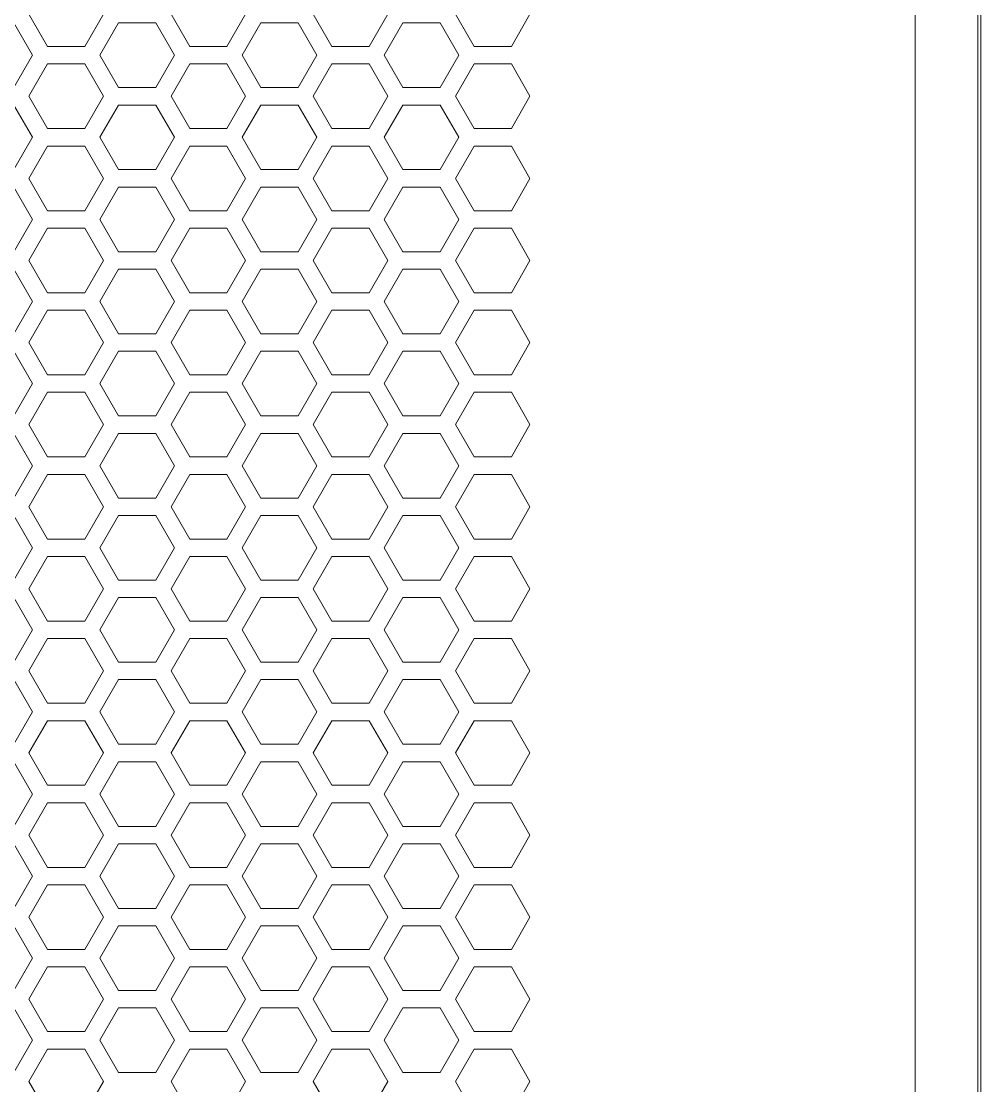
# Model space of a CAD drawing. Header units: millimetres. Extents: x -10 to 46, y -17 to 110.
# Drawn here: x 25.49 to 31.92, y 20.84 to 27.97 of the extents above; entities that cross this region are included whole.
import ezdxf

# ---------------------------------------------------------------- set-up
doc = ezdxf.new("R2010")
doc.units = ezdxf.units.MM

msp = doc.modelspace()

# ---------------------------------------------------------------- linework, layer by layer
at = {"lineweight": 18}
for p, q in [((31.4808, 109.9828), (31.4808, 10.7003)), ((31.9008, 109.9828), (31.9008, 10.7003)), ((31.9208, 10.7003), (31.9208, 108.5228)), ((25.5665, 27.7422), (25.4414, 27.9587)), ((25.5428, 28.0172), (25.6678, 27.8007)), ((25.9178, 27.8007), (26.0428, 28.0172)), ((26.1441, 27.9587), (26.0191, 27.7422)), ((26.3941, 27.9587), (26.1441, 27.9587)), ((26.5191, 27.7422), (26.3941, 27.9587)), ((26.4954, 28.0172), (26.6204, 27.8007)), ((26.8704, 27.8007), (26.9954, 28.0172)), ((27.0967, 27.9587), (26.9717, 27.7422)), ((27.3468, 27.9587), (27.0967, 27.9587)), ((27.4718, 27.7422), (27.3468, 27.9587)), ((27.4481, 28.0172), (27.5731, 27.8007)), ((27.8231, 27.8007), (27.9481, 28.0172)), ((28.0494, 27.9587), (27.9244, 27.7422)), ((28.2994, 27.9587), (28.0494, 27.9587)), ((28.4244, 27.7422), (28.2994, 27.9587)), ((28.4007, 28.0172), (28.5257, 27.8007)), ((28.7757, 27.8007), (28.9007, 28.0172)), ((25.6678, 27.8007), (25.9178, 27.8007)), ((26.6204, 27.8007), (26.8704, 27.8007)), ((27.5731, 27.8007), (27.8231, 27.8007)), ((28.5257, 27.8007), (28.7757, 27.8007)), ((25.4414, 27.5257), (25.5665, 27.7422)), ((25.6678, 27.6837), (25.5428, 27.4672)), ((25.9178, 27.6837), (25.6678, 27.6837)), ((26.0428, 27.4672), (25.9178, 27.6837)), ((26.0191, 27.7422), (26.1441, 27.5257)), ((26.3941, 27.5257), (26.5191, 27.7422)), ((26.6204, 27.6837), (26.4954, 27.4672)), ((26.8704, 27.6837), (26.6204, 27.6837)), ((26.9954, 27.4672), (26.8704, 27.6837)), ((26.9717, 27.7422), (27.0967, 27.5257)), ((27.3468, 27.5257), (27.4718, 27.7422)), ((27.5731, 27.6837), (27.4481, 27.4672)), ((27.8231, 27.6837), (27.5731, 27.6837)), ((27.9481, 27.4672), (27.8231, 27.6837)), ((27.9244, 27.7422), (28.0494, 27.5257)), ((28.2994, 27.5257), (28.4244, 27.7422)), ((28.5257, 27.6837), (28.4007, 27.4672)), ((28.7757, 27.6837), (28.5257, 27.6837)), ((28.9007, 27.4672), (28.7757, 27.6837)), ((25.5428, 27.4672), (25.6678, 27.2507)), ((25.9178, 27.2507), (26.0428, 27.4672)), ((26.1441, 27.5257), (26.3941, 27.5257)), ((26.4954, 27.4672), (26.6204, 27.2507)), ((26.8704, 27.2507), (26.9954, 27.4672)), ((27.0967, 27.5257), (27.3468, 27.5257)), ((27.4481, 27.4672), (27.5731, 27.2507)), ((27.8231, 27.2507), (27.9481, 27.4672)), ((28.0494, 27.5257), (28.2994, 27.5257)), ((28.4007, 27.4672), (28.5257, 27.2507)), ((28.7757, 27.2507), (28.9007, 27.4672)), ((25.5665, 27.1922), (25.4414, 27.4087)), ((26.1441, 27.4087), (26.0191, 27.1922)), ((26.3941, 27.4087), (26.1441, 27.4087)), ((26.5191, 27.1922), (26.3941, 27.4087)), ((27.0967, 27.4087), (26.9717, 27.1922)), ((27.3468, 27.4087), (27.0967, 27.4087)), ((27.4718, 27.1922), (27.3468, 27.4087)), ((28.0494, 27.4087), (27.9244, 27.1922)), ((28.2994, 27.4087), (28.0494, 27.4087)), ((28.4244, 27.1922), (28.2994, 27.4087)), ((25.6678, 27.2507), (25.9178, 27.2507)), ((26.6204, 27.2507), (26.8704, 27.2507)), ((27.5731, 27.2507), (27.8231, 27.2507)), ((28.5257, 27.2507), (28.7757, 27.2507)), ((25.4414, 26.9757), (25.5665, 27.1922)), ((26.0191, 27.1922), (26.1441, 26.9757)), ((26.3941, 26.9757), (26.5191, 27.1922)), ((26.9717, 27.1922), (27.0967, 26.9757)), ((27.3468, 26.9757), (27.4718, 27.1922)), ((27.9244, 27.1922), (28.0494, 26.9757)), ((28.2994, 26.9757), (28.4244, 27.1922)), ((25.6678, 27.1337), (25.5428, 26.9172)), ((25.9178, 27.1337), (25.6678, 27.1337)), ((26.0428, 26.9172), (25.9178, 27.1337)), ((26.6204, 27.1337), (26.4954, 26.9172)), ((26.8704, 27.1337), (26.6204, 27.1337)), ((26.9954, 26.9172), (26.8704, 27.1337)), ((27.5731, 27.1337), (27.4481, 26.9172)), ((27.8231, 27.1337), (27.5731, 27.1337)), ((27.9481, 26.9172), (27.8231, 27.1337)), ((28.5257, 27.1337), (28.4007, 26.9172)), ((28.7757, 27.1337), (28.5257, 27.1337)), ((28.9007, 26.9172), (28.7757, 27.1337)), ((26.1441, 26.9757), (26.3941, 26.9757)), ((27.0967, 26.9757), (27.3468, 26.9757)), ((28.0494, 26.9757), (28.2994, 26.9757)), ((25.5428, 26.9172), (25.6678, 26.7007)), ((25.9178, 26.7007), (26.0428, 26.9172)), ((26.4954, 26.9172), (26.6204, 26.7007)), ((26.8704, 26.7007), (26.9954, 26.9172)), ((27.4481, 26.9172), (27.5731, 26.7007)), ((27.8231, 26.7007), (27.9481, 26.9172)), ((28.4007, 26.9172), (28.5257, 26.7007)), ((28.7757, 26.7007), (28.9007, 26.9172)), ((25.5665, 26.6422), (25.4414, 26.8587)), ((26.1441, 26.8587), (26.0191, 26.6422)), ((26.3941, 26.8587), (26.1441, 26.8587)), ((26.5191, 26.6422), (26.3941, 26.8587)), ((27.0967, 26.8587), (26.9717, 26.6422)), ((27.3468, 26.8587), (27.0967, 26.8587)), ((27.4718, 26.6422), (27.3468, 26.8587)), ((28.0494, 26.8587), (27.9244, 26.6422)), ((28.2994, 26.8587), (28.0494, 26.8587)), ((28.4244, 26.6422), (28.2994, 26.8587)), ((25.6678, 26.7007), (25.9178, 26.7007)), ((26.6204, 26.7007), (26.8704, 26.7007)), ((27.5731, 26.7007), (27.8231, 26.7007)), ((28.5257, 26.7007), (28.7757, 26.7007)), ((25.4414, 26.4257), (25.5665, 26.6422)), ((26.0191, 26.6422), (26.1441, 26.4257)), ((26.3941, 26.4257), (26.5191, 26.6422)), ((26.9717, 26.6422), (27.0967, 26.4257)), ((27.3468, 26.4257), (27.4718, 26.6422)), ((27.9244, 26.6422), (28.0494, 26.4257)), ((28.2994, 26.4257), (28.4244, 26.6422)), ((25.6678, 26.5837), (25.5428, 26.3672)), ((25.9178, 26.5837), (25.6678, 26.5837)), ((26.0428, 26.3672), (25.9178, 26.5837)), ((26.6204, 26.5837), (26.4954, 26.3672)), ((26.8704, 26.5837), (26.6204, 26.5837)), ((26.9954, 26.3672), (26.8704, 26.5837)), ((27.5731, 26.5837), (27.4481, 26.3672)), ((27.8231, 26.5837), (27.5731, 26.5837)), ((27.9481, 26.3672), (27.8231, 26.5837)), ((28.5257, 26.5837), (28.4007, 26.3672)), ((28.7757, 26.5837), (28.5257, 26.5837)), ((28.9007, 26.3672), (28.7757, 26.5837)), ((26.1441, 26.4257), (26.3941, 26.4257)), ((27.0967, 26.4257), (27.3468, 26.4257)), ((28.0494, 26.4257), (28.2994, 26.4257)), ((25.5428, 26.3672), (25.6678, 26.1507)), ((25.9178, 26.1507), (26.0428, 26.3672)), ((26.4954, 26.3672), (26.6204, 26.1507)), ((26.8704, 26.1507), (26.9954, 26.3672)), ((27.4481, 26.3672), (27.5731, 26.1507)), ((27.8231, 26.1507), (27.9481, 26.3672)), ((28.4007, 26.3672), (28.5257, 26.1507)), ((28.7757, 26.1507), (28.9007, 26.3672)), ((25.5665, 26.0922), (25.4414, 26.3087)), ((26.1441, 26.3087), (26.0191, 26.0922)), ((26.3941, 26.3087), (26.1441, 26.3087)), ((26.5191, 26.0922), (26.3941, 26.3087)), ((27.0967, 26.3087), (26.9717, 26.0922)), ((27.3468, 26.3087), (27.0967, 26.3087)), ((27.4718, 26.0922), (27.3468, 26.3087)), ((28.0494, 26.3087), (27.9244, 26.0922)), ((28.2994, 26.3087), (28.0494, 26.3087)), ((28.4244, 26.0922), (28.2994, 26.3087)), ((25.6678, 26.1507), (25.9178, 26.1507)), ((26.6204, 26.1507), (26.8704, 26.1507)), ((27.5731, 26.1507), (27.8231, 26.1507)), ((28.5257, 26.1507), (28.7757, 26.1507)), ((25.4414, 25.8757), (25.5665, 26.0922)), ((25.6678, 26.0337), (25.5428, 25.8172)), ((25.9178, 26.0337), (25.6678, 26.0337)), ((26.0428, 25.8172), (25.9178, 26.0337)), ((26.0191, 26.0922), (26.1441, 25.8757)), ((26.3941, 25.8757), (26.5191, 26.0922)), ((26.6204, 26.0337), (26.4954, 25.8172)), ((26.8704, 26.0337), (26.6204, 26.0337)), ((26.9954, 25.8172), (26.8704, 26.0337)), ((26.9717, 26.0922), (27.0967, 25.8757)), ((27.3468, 25.8757), (27.4718, 26.0922)), ((27.5731, 26.0337), (27.4481, 25.8172)), ((27.8231, 26.0337), (27.5731, 26.0337)), ((27.9481, 25.8172), (27.8231, 26.0337)), ((27.9244, 26.0922), (28.0494, 25.8757)), ((28.2994, 25.8757), (28.4244, 26.0922)), ((28.5257, 26.0337), (28.4007, 25.8172)), ((28.7757, 26.0337), (28.5257, 26.0337)), ((28.9007, 25.8172), (28.7757, 26.0337)), ((26.1441, 25.8757), (26.3941, 25.8757)), ((27.0967, 25.8757), (27.3468, 25.8757)), ((28.0494, 25.8757), (28.2994, 25.8757)), ((25.5665, 25.5422), (25.4414, 25.7587)), ((25.5428, 25.8172), (25.6678, 25.6007)), ((25.9178, 25.6007), (26.0428, 25.8172)), ((26.1441, 25.7587), (26.0191, 25.5422)), ((26.3941, 25.7587), (26.1441, 25.7587)), ((26.5191, 25.5422), (26.3941, 25.7587)), ((26.4954, 25.8172), (26.6204, 25.6007)), ((26.8704, 25.6007), (26.9954, 25.8172)), ((27.0967, 25.7587), (26.9717, 25.5422)), ((27.3468, 25.7587), (27.0967, 25.7587)), ((27.4718, 25.5422), (27.3468, 25.7587)), ((27.4481, 25.8172), (27.5731, 25.6007)), ((27.8231, 25.6007), (27.9481, 25.8172)), ((28.0494, 25.7587), (27.9244, 25.5422)), ((28.2994, 25.7587), (28.0494, 25.7587)), ((28.4244, 25.5422), (28.2994, 25.7587)), ((28.4007, 25.8172), (28.5257, 25.6007)), ((28.7757, 25.6007), (28.9007, 25.8172)), ((25.4414, 25.3256), (25.5665, 25.5422)), ((25.6678, 25.6007), (25.9178, 25.6007)), ((26.0191, 25.5422), (26.1441, 25.3256)), ((26.3941, 25.3256), (26.5191, 25.5422)), ((26.6204, 25.6007), (26.8704, 25.6007)), ((26.9717, 25.5422), (27.0967, 25.3256)), ((27.3468, 25.3256), (27.4718, 25.5422)), ((27.5731, 25.6007), (27.8231, 25.6007)), ((27.9244, 25.5422), (28.0494, 25.3256)), ((28.2994, 25.3256), (28.4244, 25.5422)), ((28.5257, 25.6007), (28.7757, 25.6007)), ((25.6678, 25.4837), (25.5428, 25.2671)), ((25.9178, 25.4837), (25.6678, 25.4837)), ((26.0428, 25.2671), (25.9178, 25.4837)), ((26.6204, 25.4837), (26.4954, 25.2671)), ((26.8704, 25.4837), (26.6204, 25.4837)), ((26.9954, 25.2671), (26.8704, 25.4837)), ((27.5731, 25.4837), (27.4481, 25.2671)), ((27.8231, 25.4837), (27.5731, 25.4837)), ((27.9481, 25.2671), (27.8231, 25.4837)), ((28.5257, 25.4837), (28.4007, 25.2671)), ((28.7757, 25.4837), (28.5257, 25.4837)), ((28.9007, 25.2671), (28.7757, 25.4837)), ((26.1441, 25.3256), (26.3941, 25.3256)), ((27.0967, 25.3256), (27.3468, 25.3256)), ((28.0494, 25.3256), (28.2994, 25.3256)), ((25.5428, 25.2671), (25.6678, 25.0506)), ((25.9178, 25.0506), (26.0428, 25.2671)), ((26.4954, 25.2671), (26.6204, 25.0506)), ((26.8704, 25.0506), (26.9954, 25.2671)), ((27.4481, 25.2671), (27.5731, 25.0506)), ((27.8231, 25.0506), (27.9481, 25.2671)), ((28.4007, 25.2671), (28.5257, 25.0506)), ((28.7757, 25.0506), (28.9007, 25.2671)), ((25.5665, 24.9921), (25.4414, 25.2087)), ((26.1441, 25.2087), (26.0191, 24.9921)), ((26.3941, 25.2087), (26.1441, 25.2087)), ((26.5191, 24.9921), (26.3941, 25.2087)), ((27.0967, 25.2087), (26.9717, 24.9921)), ((27.3468, 25.2087), (27.0967, 25.2087)), ((27.4718, 24.9921), (27.3468, 25.2087)), ((28.0494, 25.2087), (27.9244, 24.9921)), ((28.2994, 25.2087), (28.0494, 25.2087)), ((28.4244, 24.9921), (28.2994, 25.2087)), ((25.6678, 25.0506), (25.9178, 25.0506)), ((26.6204, 25.0506), (26.8704, 25.0506)), ((27.5731, 25.0506), (27.8231, 25.0506)), ((28.5257, 25.0506), (28.7757, 25.0506)), ((25.4414, 24.7756), (25.5665, 24.9921)), ((26.0191, 24.9921), (26.1441, 24.7756)), ((26.3941, 24.7756), (26.5191, 24.9921)), ((26.9717, 24.9921), (27.0967, 24.7756)), ((27.3468, 24.7756), (27.4718, 24.9921)), ((27.9244, 24.9921), (28.0494, 24.7756)), ((28.2994, 24.7756), (28.4244, 24.9921)), ((25.6678, 24.9336), (25.5428, 24.7171)), ((25.9178, 24.9336), (25.6678, 24.9336)), ((26.0428, 24.7171), (25.9178, 24.9336)), ((26.6204, 24.9336), (26.4954, 24.7171)), ((26.8704, 24.9336), (26.6204, 24.9336)), ((26.9954, 24.7171), (26.8704, 24.9336)), ((27.5731, 24.9336), (27.4481, 24.7171)), ((27.8231, 24.9336), (27.5731, 24.9336)), ((27.9481, 24.7171), (27.8231, 24.9336)), ((28.5257, 24.9336), (28.4007, 24.7171)), ((28.7757, 24.9336), (28.5257, 24.9336)), ((28.9007, 24.7171), (28.7757, 24.9336)), ((26.1441, 24.7756), (26.3941, 24.7756)), ((27.0967, 24.7756), (27.3468, 24.7756)), ((28.0494, 24.7756), (28.2994, 24.7756)), ((25.5428, 24.7171), (25.6678, 24.5006)), ((25.9178, 24.5006), (26.0428, 24.7171)), ((26.4954, 24.7171), (26.6204, 24.5006)), ((26.8704, 24.5006), (26.9954, 24.7171)), ((27.4481, 24.7171), (27.5731, 24.5006)), ((27.8231, 24.5006), (27.9481, 24.7171)), ((28.4007, 24.7171), (28.5257, 24.5006)), ((28.7757, 24.5006), (28.9007, 24.7171)), ((25.5665, 24.4421), (25.4414, 24.6586)), ((26.1441, 24.6586), (26.0191, 24.4421)), ((26.3941, 24.6586), (26.1441, 24.6586)), ((26.5191, 24.4421), (26.3941, 24.6586)), ((27.0967, 24.6586), (26.9717, 24.4421)), ((27.3468, 24.6586), (27.0967, 24.6586)), ((27.4718, 24.4421), (27.3468, 24.6586)), ((28.0494, 24.6586), (27.9244, 24.4421)), ((28.2994, 24.6586), (28.0494, 24.6586)), ((28.4244, 24.4421), (28.2994, 24.6586)), ((25.6678, 24.5006), (25.9178, 24.5006)), ((26.6204, 24.5006), (26.8704, 24.5006)), ((27.5731, 24.5006), (27.8231, 24.5006)), ((28.5257, 24.5006), (28.7757, 24.5006)), ((25.4414, 24.2256), (25.5665, 24.4421)), ((26.0191, 24.4421), (26.1441, 24.2256)), ((26.3941, 24.2256), (26.5191, 24.4421)), ((26.9717, 24.4421), (27.0967, 24.2256)), ((27.3468, 24.2256), (27.4718, 24.4421)), ((27.9244, 24.4421), (28.0494, 24.2256)), ((28.2994, 24.2256), (28.4244, 24.4421)), ((25.6678, 24.3836), (25.5428, 24.1671)), ((25.9178, 24.3836), (25.6678, 24.3836)), ((26.0428, 24.1671), (25.9178, 24.3836)), ((26.6204, 24.3836), (26.4954, 24.1671)), ((26.8704, 24.3836), (26.6204, 24.3836)), ((26.9954, 24.1671), (26.8704, 24.3836)), ((27.5731, 24.3836), (27.4481, 24.1671)), ((27.8231, 24.3836), (27.5731, 24.3836)), ((27.9481, 24.1671), (27.8231, 24.3836)), ((28.5257, 24.3836), (28.4007, 24.1671)), ((28.7757, 24.3836), (28.5257, 24.3836)), ((28.9007, 24.1671), (28.7757, 24.3836)), ((26.1441, 24.2256), (26.3941, 24.2256)), ((27.0967, 24.2256), (27.3468, 24.2256)), ((28.0494, 24.2256), (28.2994, 24.2256)), ((25.5665, 23.8921), (25.4414, 24.1086)), ((25.5428, 24.1671), (25.6678, 23.9506)), ((25.9178, 23.9506), (26.0428, 24.1671)), ((26.1441, 24.1086), (26.0191, 23.8921)), ((26.3941, 24.1086), (26.1441, 24.1086)), ((26.5191, 23.8921), (26.3941, 24.1086)), ((26.4954, 24.1671), (26.6204, 23.9506)), ((26.8704, 23.9506), (26.9954, 24.1671)), ((27.0967, 24.1086), (26.9717, 23.8921)), ((27.3468, 24.1086), (27.0967, 24.1086)), ((27.4718, 23.8921), (27.3468, 24.1086)), ((27.4481, 24.1671), (27.5731, 23.9506)), ((27.8231, 23.9506), (27.9481, 24.1671)), ((28.0494, 24.1086), (27.9244, 23.8921)), ((28.2994, 24.1086), (28.0494, 24.1086)), ((28.4244, 23.8921), (28.2994, 24.1086)), ((28.4007, 24.1671), (28.5257, 23.9506)), ((28.7757, 23.9506), (28.9007, 24.1671)), ((25.4414, 23.6756), (25.5665, 23.8921)), ((25.6678, 23.9506), (25.9178, 23.9506)), ((26.0191, 23.8921), (26.1441, 23.6756)), ((26.3941, 23.6756), (26.5191, 23.8921)), ((26.6204, 23.9506), (26.8704, 23.9506)), ((26.9717, 23.8921), (27.0967, 23.6756)), ((27.3468, 23.6756), (27.4718, 23.8921)), ((27.5731, 23.9506), (27.8231, 23.9506)), ((27.9244, 23.8921), (28.0494, 23.6756)), ((28.2994, 23.6756), (28.4244, 23.8921)), ((28.5257, 23.9506), (28.7757, 23.9506)), ((25.6678, 23.8336), (25.5428, 23.6171)), ((25.9178, 23.8336), (25.6678, 23.8336)), ((26.0428, 23.6171), (25.9178, 23.8336)), ((26.6204, 23.8336), (26.4954, 23.6171)), ((26.8704, 23.8336), (26.6204, 23.8336)), ((26.9954, 23.6171), (26.8704, 23.8336)), ((27.5731, 23.8336), (27.4481, 23.6171)), ((27.8231, 23.8336), (27.5731, 23.8336)), ((27.9481, 23.6171), (27.8231, 23.8336)), ((28.5257, 23.8336), (28.4007, 23.6171)), ((28.7757, 23.8336), (28.5257, 23.8336)), ((28.9007, 23.6171), (28.7757, 23.8336)), ((25.5428, 23.6171), (25.6678, 23.4006)), ((25.9178, 23.4006), (26.0428, 23.6171)), ((26.1441, 23.6756), (26.3941, 23.6756)), ((26.4954, 23.6171), (26.6204, 23.4006)), ((26.8704, 23.4006), (26.9954, 23.6171)), ((27.0967, 23.6756), (27.3468, 23.6756)), ((27.4481, 23.6171), (27.5731, 23.4006)), ((27.8231, 23.4006), (27.9481, 23.6171)), ((28.0494, 23.6756), (28.2994, 23.6756)), ((28.4007, 23.6171), (28.5257, 23.4006)), ((28.7757, 23.4006), (28.9007, 23.6171)), ((25.5665, 23.3421), (25.4414, 23.5586)), ((26.1441, 23.5586), (26.0191, 23.3421)), ((26.3941, 23.5586), (26.1441, 23.5586)), ((26.5191, 23.3421), (26.3941, 23.5586)), ((27.0967, 23.5586), (26.9717, 23.3421)), ((27.3468, 23.5586), (27.0967, 23.5586)), ((27.4718, 23.3421), (27.3468, 23.5586)), ((28.0494, 23.5586), (27.9244, 23.3421)), ((28.2994, 23.5586), (28.0494, 23.5586)), ((28.4244, 23.3421), (28.2994, 23.5586)), ((25.6678, 23.4006), (25.9178, 23.4006)), ((26.6204, 23.4006), (26.8704, 23.4006)), ((27.5731, 23.4006), (27.8231, 23.4006)), ((28.5257, 23.4006), (28.7757, 23.4006)), ((25.4414, 23.1256), (25.5665, 23.3421)), ((26.0191, 23.3421), (26.1441, 23.1256)), ((26.3941, 23.1256), (26.5191, 23.3421)), ((26.9717, 23.3421), (27.0967, 23.1256)), ((27.3468, 23.1256), (27.4718, 23.3421)), ((27.9244, 23.3421), (28.0494, 23.1256)), ((28.2994, 23.1256), (28.4244, 23.3421)), ((25.6678, 23.2836), (25.5428, 23.0671)), ((25.9178, 23.2836), (25.6678, 23.2836)), ((26.0428, 23.0671), (25.9178, 23.2836)), ((26.6204, 23.2836), (26.4954, 23.0671)), ((26.8704, 23.2836), (26.6204, 23.2836)), ((26.9954, 23.0671), (26.8704, 23.2836)), ((27.5731, 23.2836), (27.4481, 23.0671)), ((27.8231, 23.2836), (27.5731, 23.2836)), ((27.9481, 23.0671), (27.8231, 23.2836)), ((28.5257, 23.2836), (28.4007, 23.0671)), ((28.7757, 23.2836), (28.5257, 23.2836)), ((28.9007, 23.0671), (28.7757, 23.2836)), ((26.1441, 23.1256), (26.3941, 23.1256)), ((27.0967, 23.1256), (27.3468, 23.1256)), ((28.0494, 23.1256), (28.2994, 23.1256)), ((25.5428, 23.0671), (25.6678, 22.8506)), ((25.9178, 22.8506), (26.0428, 23.0671)), ((26.4954, 23.0671), (26.6204, 22.8506)), ((26.8704, 22.8506), (26.9954, 23.0671)), ((27.4481, 23.0671), (27.5731, 22.8506)), ((27.8231, 22.8506), (27.9481, 23.0671)), ((28.4007, 23.0671), (28.5257, 22.8506)), ((28.7757, 22.8506), (28.9007, 23.0671)), ((25.5665, 22.7921), (25.4414, 23.0086)), ((26.1441, 23.0086), (26.0191, 22.7921)), ((26.3941, 23.0086), (26.1441, 23.0086)), ((26.5191, 22.7921), (26.3941, 23.0086)), ((27.0967, 23.0086), (26.9717, 22.7921)), ((27.3468, 23.0086), (27.0967, 23.0086)), ((27.4718, 22.7921), (27.3468, 23.0086)), ((28.0494, 23.0086), (27.9244, 22.7921)), ((28.2994, 23.0086), (28.0494, 23.0086)), ((28.4244, 22.7921), (28.2994, 23.0086)), ((25.6678, 22.8506), (25.9178, 22.8506)), ((26.6204, 22.8506), (26.8704, 22.8506)), ((27.5731, 22.8506), (27.8231, 22.8506)), ((28.5257, 22.8506), (28.7757, 22.8506)), ((25.4414, 22.5756), (25.5665, 22.7921)), ((26.0191, 22.7921), (26.1441, 22.5756)), ((26.3941, 22.5756), (26.5191, 22.7921)), ((26.9717, 22.7921), (27.0967, 22.5756)), ((27.3468, 22.5756), (27.4718, 22.7921)), ((27.9244, 22.7921), (28.0494, 22.5756)), ((28.2994, 22.5756), (28.4244, 22.7921)), ((25.6678, 22.7336), (25.5428, 22.5171)), ((25.9178, 22.7336), (25.6678, 22.7336)), ((26.0428, 22.5171), (25.9178, 22.7336)), ((26.6204, 22.7336), (26.4954, 22.5171)), ((26.8704, 22.7336), (26.6204, 22.7336)), ((26.9954, 22.5171), (26.8704, 22.7336)), ((27.5731, 22.7336), (27.4481, 22.5171)), ((27.8231, 22.7336), (27.5731, 22.7336)), ((27.9481, 22.5171), (27.8231, 22.7336)), ((28.5257, 22.7336), (28.4007, 22.5171)), ((28.7757, 22.7336), (28.5257, 22.7336)), ((28.9007, 22.5171), (28.7757, 22.7336)), ((26.1441, 22.5756), (26.3941, 22.5756)), ((27.0967, 22.5756), (27.3468, 22.5756)), ((28.0494, 22.5756), (28.2994, 22.5756)), ((25.5428, 22.5171), (25.6678, 22.3006)), ((25.9178, 22.3006), (26.0428, 22.5171)), ((26.4954, 22.5171), (26.6204, 22.3006)), ((26.8704, 22.3006), (26.9954, 22.5171)), ((27.4481, 22.5171), (27.5731, 22.3006)), ((27.8231, 22.3006), (27.9481, 22.5171)), ((28.4007, 22.5171), (28.5257, 22.3006)), ((28.7757, 22.3006), (28.9007, 22.5171)), ((25.5665, 22.2421), (25.4414, 22.4586)), ((26.1441, 22.4586), (26.0191, 22.2421)), ((26.3941, 22.4586), (26.1441, 22.4586)), ((26.5191, 22.2421), (26.3941, 22.4586)), ((27.0967, 22.4586), (26.9717, 22.2421)), ((27.3468, 22.4586), (27.0967, 22.4586)), ((27.4718, 22.2421), (27.3468, 22.4586)), ((28.0494, 22.4586), (27.9244, 22.2421)), ((28.2994, 22.4586), (28.0494, 22.4586)), ((28.4244, 22.2421), (28.2994, 22.4586)), ((25.6678, 22.3006), (25.9178, 22.3006)), ((26.6204, 22.3006), (26.8704, 22.3006)), ((27.5731, 22.3006), (27.8231, 22.3006)), ((28.5257, 22.3006), (28.7757, 22.3006)), ((25.4414, 22.0256), (25.5665, 22.2421)), ((25.6678, 22.1836), (25.5428, 21.9671)), ((25.9178, 22.1836), (25.6678, 22.1836)), ((26.0428, 21.9671), (25.9178, 22.1836)), ((26.0191, 22.2421), (26.1441, 22.0256)), ((26.3941, 22.0256), (26.5191, 22.2421)), ((26.6204, 22.1836), (26.4954, 21.9671)), ((26.8704, 22.1836), (26.6204, 22.1836)), ((26.9954, 21.9671), (26.8704, 22.1836)), ((26.9717, 22.2421), (27.0967, 22.0256)), ((27.3468, 22.0256), (27.4718, 22.2421)), ((27.5731, 22.1836), (27.4481, 21.9671)), ((27.8231, 22.1836), (27.5731, 22.1836)), ((27.9481, 21.9671), (27.8231, 22.1836)), ((27.9244, 22.2421), (28.0494, 22.0256)), ((28.2994, 22.0256), (28.4244, 22.2421)), ((28.5257, 22.1836), (28.4007, 21.9671)), ((28.7757, 22.1836), (28.5257, 22.1836)), ((28.9007, 21.9671), (28.7757, 22.1836)), ((25.5428, 21.9671), (25.6678, 21.7506)), ((25.9178, 21.7506), (26.0428, 21.9671)), ((26.1441, 22.0256), (26.3941, 22.0256)), ((26.4954, 21.9671), (26.6204, 21.7506)), ((26.8704, 21.7506), (26.9954, 21.9671)), ((27.0967, 22.0256), (27.3468, 22.0256)), ((27.4481, 21.9671), (27.5731, 21.7506)), ((27.8231, 21.7506), (27.9481, 21.9671)), ((28.0494, 22.0256), (28.2994, 22.0256)), ((28.4007, 21.9671), (28.5257, 21.7506)), ((28.7757, 21.7506), (28.9007, 21.9671)), ((25.5665, 21.6921), (25.4414, 21.9086)), ((26.1441, 21.9086), (26.0191, 21.6921)), ((26.3941, 21.9086), (26.1441, 21.9086)), ((26.5191, 21.6921), (26.3941, 21.9086)), ((27.0967, 21.9086), (26.9717, 21.6921)), ((27.3468, 21.9086), (27.0967, 21.9086)), ((27.4718, 21.6921), (27.3468, 21.9086)), ((28.0494, 21.9086), (27.9244, 21.6921)), ((28.2994, 21.9086), (28.0494, 21.9086)), ((28.4244, 21.6921), (28.2994, 21.9086)), ((25.4414, 21.4755), (25.5665, 21.6921)), ((25.6678, 21.7506), (25.9178, 21.7506)), ((26.0191, 21.6921), (26.1441, 21.4755)), ((26.3941, 21.4755), (26.5191, 21.6921)), ((26.6204, 21.7506), (26.8704, 21.7506)), ((26.9717, 21.6921), (27.0967, 21.4755)), ((27.3468, 21.4755), (27.4718, 21.6921)), ((27.5731, 21.7506), (27.8231, 21.7506)), ((27.9244, 21.6921), (28.0494, 21.4755)), ((28.2994, 21.4755), (28.4244, 21.6921)), ((28.5257, 21.7506), (28.7757, 21.7506)), ((25.6678, 21.6336), (25.5428, 21.4171)), ((25.9178, 21.6336), (25.6678, 21.6336)), ((26.0428, 21.4171), (25.9178, 21.6336)), ((26.6204, 21.6336), (26.4954, 21.4171)), ((26.8704, 21.6336), (26.6204, 21.6336)), ((26.9954, 21.4171), (26.8704, 21.6336)), ((27.5731, 21.6336), (27.4481, 21.4171)), ((27.8231, 21.6336), (27.5731, 21.6336)), ((27.9481, 21.4171), (27.8231, 21.6336)), ((28.5257, 21.6336), (28.4007, 21.4171)), ((28.7757, 21.6336), (28.5257, 21.6336)), ((28.9007, 21.4171), (28.7757, 21.6336)), ((26.1441, 21.4755), (26.3941, 21.4755)), ((27.0967, 21.4755), (27.3468, 21.4755)), ((28.0494, 21.4755), (28.2994, 21.4755)), ((25.5428, 21.4171), (25.6678, 21.2005)), ((25.9178, 21.2005), (26.0428, 21.4171)), ((26.4954, 21.4171), (26.6204, 21.2005)), ((26.8704, 21.2005), (26.9954, 21.4171)), ((27.4481, 21.4171), (27.5731, 21.2005)), ((27.8231, 21.2005), (27.9481, 21.4171)), ((28.4007, 21.4171), (28.5257, 21.2005)), ((28.7757, 21.2005), (28.9007, 21.4171)), ((25.5665, 21.142), (25.4414, 21.3586)), ((26.1441, 21.3586), (26.0191, 21.142)), ((26.3941, 21.3586), (26.1441, 21.3586)), ((26.5191, 21.142), (26.3941, 21.3586)), ((27.0967, 21.3586), (26.9717, 21.142)), ((27.3468, 21.3586), (27.0967, 21.3586)), ((27.4718, 21.142), (27.3468, 21.3586)), ((28.0494, 21.3586), (27.9244, 21.142)), ((28.2994, 21.3586), (28.0494, 21.3586)), ((28.4244, 21.142), (28.2994, 21.3586)), ((25.6678, 21.2005), (25.9178, 21.2005)), ((26.6204, 21.2005), (26.8704, 21.2005)), ((27.5731, 21.2005), (27.8231, 21.2005)), ((28.5257, 21.2005), (28.7757, 21.2005)), ((25.4414, 20.9255), (25.5665, 21.142)), ((26.0191, 21.142), (26.1441, 20.9255)), ((26.3941, 20.9255), (26.5191, 21.142)), ((26.9717, 21.142), (27.0967, 20.9255)), ((27.3468, 20.9255), (27.4718, 21.142)), ((27.9244, 21.142), (28.0494, 20.9255)), ((28.2994, 20.9255), (28.4244, 21.142)), ((25.6678, 21.0835), (25.5428, 20.867)), ((25.9178, 21.0835), (25.6678, 21.0835)), ((26.0428, 20.867), (25.9178, 21.0835)), ((26.6204, 21.0835), (26.4954, 20.867)), ((26.8704, 21.0835), (26.6204, 21.0835)), ((26.9954, 20.867), (26.8704, 21.0835)), ((27.5731, 21.0835), (27.4481, 20.867)), ((27.8231, 21.0835), (27.5731, 21.0835)), ((27.9481, 20.867), (27.8231, 21.0835)), ((28.5257, 21.0835), (28.4007, 20.867)), ((28.7757, 21.0835), (28.5257, 21.0835)), ((28.9007, 20.867), (28.7757, 21.0835)), ((26.1441, 20.9255), (26.3941, 20.9255)), ((27.0967, 20.9255), (27.3468, 20.9255)), ((28.0494, 20.9255), (28.2994, 20.9255)), ((25.5428, 20.867), (25.6678, 20.6505)), ((25.9178, 20.6505), (26.0428, 20.867)), ((26.4954, 20.867), (26.6204, 20.6505)), ((26.8704, 20.6505), (26.9954, 20.867)), ((27.4481, 20.867), (27.5731, 20.6505)), ((27.8231, 20.6505), (27.9481, 20.867)), ((28.4007, 20.867), (28.5257, 20.6505)), ((28.7757, 20.6505), (28.9007, 20.867))]:
    msp.add_line(p, q, dxfattribs=at)

doc.saveas('drawing.dxf')
